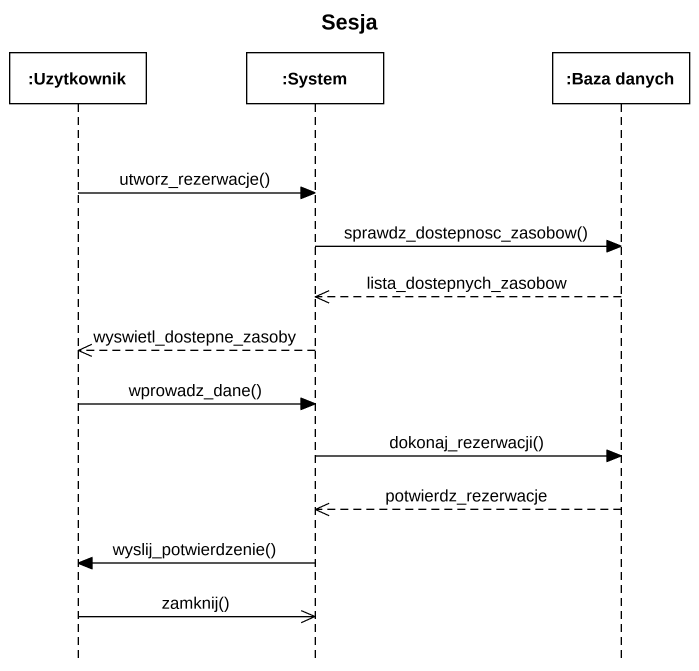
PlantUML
@startuml
title Sesja
hide footbox
participant ":Uzytkownik" as Uzytkownik
participant ":System" as System
participant ":Baza danych" as Baza_danych

Uzytkownik -> System : utworz_rezerwacje()
System -> Baza_danych : sprawdz_dostepnosc_zasobow()
Baza_danych -->> System : lista_dostepnych_zasobow
System -->> Uzytkownik : wyswietl_dostepne_zasoby
Uzytkownik -> System : wprowadz_dane()
System -> Baza_danych : dokonaj_rezerwacji()
Baza_danych -->> System : potwierdz_rezerwacje
System -> Uzytkownik : wyslij_potwierdzenie()
Uzytkownik ->> System : zamknij()
@enduml
